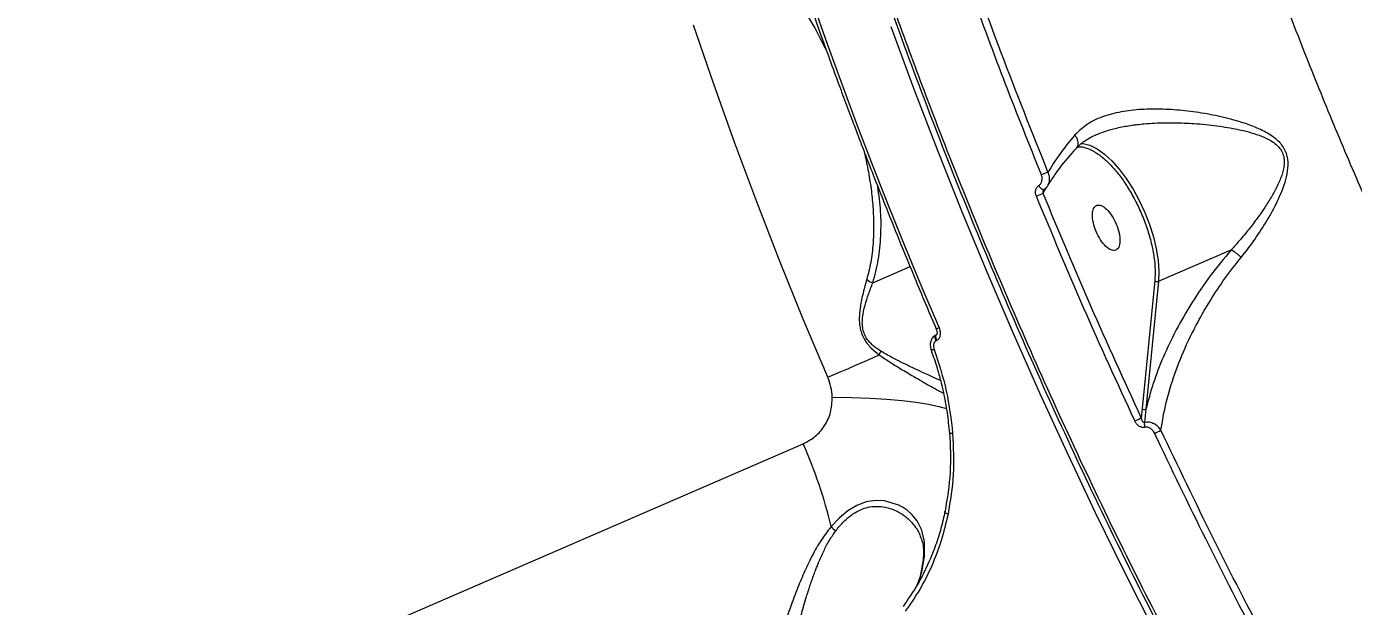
# Model space of a CAD drawing. Header units: millimetres. Extents: x -6332 to 8932, y -6739 to 7096.
# Drawn here: x -2599.8 to -2354.9, y -2198.6 to -2091.6 of the extents above; entities that cross this region are included whole.
import ezdxf

# ---------------------------------------------------------------- set-up
doc = ezdxf.new("R2010")
doc.units = ezdxf.units.MM
for name, color, linetype in [('DIKOM_ОБЪЕКТ', 7, 'Continuous'), ('DIKOM_РАЗМЕР_ЗОНА', 7, 'Continuous'), ('DIKOM_РАЗМЕР_ОБЪЕКТА', 7, 'Continuous')]:
    doc.layers.add(name, color=color, linetype=linetype)
doc.styles.add('style1', font='arial.ttf', dxfattribs={"width": 0.8})
doc.dimstyles.new('1-50', dxfattribs={"dimtxt": 300, "dimasz": 200, "dimexe": 100, "dimexo": 0, "dimgap": 100, "dimtad": 1, "dimtxsty": 'style1', "dimcen": 200, "dimclrd": 7, "dimclre": 7, "dimclrt": 7, "dimadec": 1, "dimazin": 2, "dimtfac": 1, "dimtmove": 0, "dimatfit": 2, "dimfxl": 0, "dimlwd": 25, "dimlwe": 18, "dimarcsym": 0})

# ---------------------------------------------------------------- blocks, each defined once
blk = doc.blocks.new('*D9')
at = {"layer": 'Defpoints', "color": 0, "transparency": 16777216}
for p in [(777.17, 5593.97), (-4228.73, -3389.78), (7301.72, -3389.78)]:
    blk.add_point(p, dxfattribs=at)
at = {"layer": 'DIKOM_РАЗМЕР_ОБЪЕКТА', "color": 7, "lineweight": 18, "transparency": 16777216}
for p, q in [((777.17, 5593.97), (7401.72, 5593.97)), ((-4228.73, -3389.78), (7401.72, -3389.78))]:
    blk.add_line(p, q, dxfattribs=at)
at = {"layer": 'DIKOM_РАЗМЕР_ОБЪЕКТА', "color": 7, "lineweight": 25, "transparency": 16777216}
blk.add_line((7301.72, 5393.97), (7301.72, -3189.78), dxfattribs=at)
at = {"layer": 'DIKOM_РАЗМЕР_ОБЪЕКТА', "color": 7, "transparency": 16777216}
for points in [[(7268.39, 5393.97), (7335.06, 5393.97), (7301.72, 5593.97)], [(7268.39, -3189.78), (7335.06, -3189.78), (7301.72, -3389.78)]]:
    blk.add_solid(points, dxfattribs=at)
at = {"layer": 'DIKOM_РАЗМЕР_ОБЪЕКТА', "color": 7, "transparency": 16777216, "insert": (7048.55, 1153.71), "char_height": 300, "attachment_point": 5, "rotation": 90, "style": 'style1'}
blk.add_mtext('9000', dxfattribs=at)
blk = doc.blocks.new('*D10')
at = {"layer": 'Defpoints', "color": 0, "transparency": 16777216}
for p in [(4034.78, 3636.59), (-4490.85, -1960.46), (4034.78, -5533.39)]:
    blk.add_point(p, dxfattribs=at)
at = {"layer": 'DIKOM_РАЗМЕР_ОБЪЕКТА', "color": 7, "lineweight": 18, "transparency": 16777216}
for p, q in [((4034.78, 3636.59), (4034.78, -5633.39)), ((-4490.85, -1960.46), (-4490.85, -5633.39))]:
    blk.add_line(p, q, dxfattribs=at)
at = {"layer": 'DIKOM_РАЗМЕР_ОБЪЕКТА', "color": 7, "lineweight": 25, "transparency": 16777216}
blk.add_line((-4290.85, -5533.39), (3834.78, -5533.39), dxfattribs=at)
at = {"layer": 'DIKOM_РАЗМЕР_ОБЪЕКТА', "color": 7, "transparency": 16777216}
for points in [[(-4290.85, -5500.05), (-4290.85, -5566.72), (-4490.85, -5533.39)], [(3834.78, -5500.05), (3834.78, -5566.72), (4034.78, -5533.39)]]:
    blk.add_solid(points, dxfattribs=at)
at = {"layer": 'DIKOM_РАЗМЕР_ОБЪЕКТА', "color": 7, "transparency": 16777216, "insert": (308.03, -5280.21), "char_height": 300, "attachment_point": 5, "style": 'style1'}
blk.add_mtext('8500', dxfattribs=at)
blk = doc.blocks.new('*D11')
at = {"layer": 'Defpoints', "color": 0, "transparency": 16777216}
for p in [(1114.35, 7096.35), (-4349.59, -4627.34), (8831.76, -4627.34)]:
    blk.add_point(p, dxfattribs=at)
at = {"layer": 'DIKOM_РАЗМЕР_ЗОНА', "color": 7, "lineweight": 18, "transparency": 16777216}
for p, q in [((1114.35, 7096.35), (8931.76, 7096.35)), ((-4349.59, -4627.34), (8931.76, -4627.34))]:
    blk.add_line(p, q, dxfattribs=at)
at = {"layer": 'DIKOM_РАЗМЕР_ЗОНА', "color": 7, "lineweight": 25, "transparency": 16777216}
blk.add_line((8831.76, 6896.35), (8831.76, -4427.34), dxfattribs=at)
at = {"layer": 'DIKOM_РАЗМЕР_ЗОНА', "color": 7, "transparency": 16777216}
for points in [[(8798.42, 6896.35), (8865.09, 6896.35), (8831.76, 7096.35)], [(8798.42, -4427.34), (8865.09, -4427.34), (8831.76, -4627.34)]]:
    blk.add_solid(points, dxfattribs=at)
at = {"layer": 'DIKOM_РАЗМЕР_ЗОНА', "color": 7, "transparency": 16777216, "insert": (8578.59, 1308.2), "char_height": 300, "attachment_point": 5, "rotation": 90, "style": 'style1'}
blk.add_mtext('11750', dxfattribs=at)
blk = doc.blocks.new('*D12')
at = {"layer": 'Defpoints', "color": 0, "transparency": 16777216}
for p in [(6134.38, 3354.85), (-6332, -2644.93), (6134.38, -6639)]:
    blk.add_point(p, dxfattribs=at)
at = {"layer": 'DIKOM_РАЗМЕР_ЗОНА', "color": 7, "lineweight": 18, "transparency": 16777216}
for p, q in [((6134.38, 3354.85), (6134.38, -6739)), ((-6332, -2644.93), (-6332, -6739))]:
    blk.add_line(p, q, dxfattribs=at)
at = {"layer": 'DIKOM_РАЗМЕР_ЗОНА', "color": 7, "lineweight": 25, "transparency": 16777216}
blk.add_line((-6132, -6639), (5934.38, -6639), dxfattribs=at)
at = {"layer": 'DIKOM_РАЗМЕР_ЗОНА', "color": 7, "transparency": 16777216}
for points in [[(-6132, -6605.67), (-6132, -6672.33), (-6332, -6639)], [(5934.38, -6605.67), (5934.38, -6672.33), (6134.38, -6639)]]:
    blk.add_solid(points, dxfattribs=at)
at = {"layer": 'DIKOM_РАЗМЕР_ЗОНА', "color": 7, "transparency": 16777216, "insert": (-98.81, -6385.83), "char_height": 300, "attachment_point": 5, "style": 'style1'}
blk.add_mtext('12500', dxfattribs=at)

msp = doc.modelspace()

# ---------------------------------------------------------------- linework, layer by layer
at = {"layer": 'DIKOM_ОБЪЕКТ', "color": 7, "linetype": 'Continuous', "lineweight": 15}
for p, q in [((-2390.843, -2138.642), (-2377.466, -2132.849)), ((-2443.574, -2138.9), (-2436.706, -2135.925)), ((-2391.536, -2138.514), (-2393.874, -2162.127)), ((-2390.843, -2138.642), (-2393.181, -2162.254)), ((-2431.9, -2149.609), (-2431.822, -2149.575)), ((-2431.817, -2148.488), (-2431.895, -2148.521)), ((-2393.874, -2162.127), (-2394.035, -2163.822)), ((-2393.181, -2162.254), (-2393.458, -2164.701)), ((-2745.279, -2293.706), (-2456.422, -2168.609))]:
    msp.add_line(p, q, dxfattribs=at)
at = {"layer": 'DIKOM_ОБЪЕКТ', "color": 7, "linetype": 'Continuous', "lineweight": 15, "flags": 128}
for points in [[(-2454.677, -2087.299), (-2452.002, -2094.832), (-2449.256, -2102.359), (-2446.441, -2109.877), (-2443.557, -2117.382), (-2440.606, -2124.873), (-2437.589, -2132.347), (-2434.507, -2139.801), (-2431.361, -2147.232)], [(-2451.895, -2156.347), (-2456.408, -2145.609), (-2460.773, -2134.822), (-2464.987, -2123.996), (-2469.044, -2113.141), (-2472.941, -2102.268), (-2476.674, -2091.387)], [(-2440.274, -2091.632), (-2436.077, -2102.994), (-2431.724, -2114.33), (-2427.217, -2125.632), (-2422.562, -2136.889), (-2417.762, -2148.093), (-2412.82, -2159.233), (-2407.742, -2170.3), (-2402.531, -2181.286), (-2397.191, -2192.181), (-2391.728, -2202.974)], [(-2405.084, -2113.183), (-2404.752, -2113.215), (-2403.515, -2113.542), (-2402.204, -2114.194), (-2400.847, -2115.158), (-2399.474, -2116.414), (-2398.115, -2117.934), (-2396.799, -2119.685), (-2395.554, -2121.63), (-2394.408, -2123.725), (-2393.386, -2125.925), (-2392.509, -2128.183), (-2391.797, -2130.45), (-2391.264, -2132.677), (-2390.924, -2134.815), (-2390.782, -2136.818), (-2390.843, -2138.642)], [(-2412.942, -2120.983), (-2412.81, -2121.186), (-2412.66, -2121.37), (-2412.503, -2121.524), (-2412.346, -2121.637), (-2412.2, -2121.705), (-2412.073, -2121.723), (-2411.972, -2121.69), (-2411.903, -2121.607)], [(-2431.9, -2149.609), (-2431.995, -2149.344), (-2432.05, -2149.088), (-2432.06, -2148.859), (-2432.026, -2148.677), (-2431.948, -2148.557), (-2431.884, -2148.518)], [(-2431.814, -2148.486), (-2431.871, -2148.522), (-2431.948, -2148.643), (-2431.983, -2148.826), (-2431.972, -2149.054), (-2431.917, -2149.311), (-2431.822, -2149.575)], [(-2451.895, -2156.347), (-2450.599, -2155.786), (-2449.33, -2155.235), (-2448.091, -2154.697), (-2446.884, -2154.172), (-2445.709, -2153.661), (-2444.57, -2153.164), (-2443.468, -2152.682), (-2442.405, -2152.217)], [(-2432.27, -2151.199), (-2432.422, -2151.252), (-2432.553, -2151.296), (-2432.661, -2151.331), (-2432.741, -2151.355), (-2432.791, -2151.368), (-2432.809, -2151.368), (-2432.809, -2151.368)], [(-2451.063, -2160.006), (-2447.516, -2160.054), (-2444.162, -2160.17), (-2441.035, -2160.354), (-2438.165, -2160.602), (-2435.581, -2160.912), (-2433.309, -2161.283), (-2431.37, -2161.711), (-2429.967, -2162.126)], [(-2428.848, -2166.739), (-2429.013, -2166.736), (-2429.158, -2166.724), (-2429.279, -2166.706), (-2429.371, -2166.682), (-2429.431, -2166.653), (-2429.457, -2166.618), (-2429.458, -2166.614)], [(-2434.033, -2189.372), (-2434.028, -2186.608), (-2434.569, -2184.459), (-2435.419, -2182.827), (-2436.367, -2181.66), (-2437.257, -2180.868), (-2437.979, -2180.369), (-2438.45, -2180.099), (-2438.573, -2180.035), (-2438.605, -2180.018), (-2438.613, -2180.014), (-2438.616, -2180.013), (-2438.617, -2180.013), (-2438.617, -2180.012), (-2438.617, -2180.012), (-2438.617, -2180.012), (-2438.617, -2180.012), (-2438.617, -2180.012), (-2438.617, -2180.012), (-2441.455, -2179.138), (-2443.082, -2179.08), (-2444.792, -2179.349), (-2446.528, -2179.989), (-2448.216, -2180.998), (-2449.811, -2182.329), (-2451.281, -2183.894)], [(-2429.7, -2181.582), (-2429.864, -2181.523), (-2430.009, -2181.457), (-2430.13, -2181.388), (-2430.222, -2181.317), (-2430.282, -2181.248), (-2430.307, -2181.181), (-2430.298, -2181.121), (-2430.253, -2181.068)]]:
    msp.add_lwpolyline(points, dxfattribs=at)
at = {"layer": 'DIKOM_ОБЪЕКТ', "color": 7, "linetype": 'Continuous', "lineweight": 15}
for centre, radius, start, end in [((-2406.337, -2132.953), 15.261, 108.80444, 113.69603), ((-2406.645, -2138.274), 16.771, 109.17617, 113.74562), ((-2442.752, -2136.102), 2.916, 228.09154, 253.6206), ((-2427.254, -2157.188), 10.769, 112.41721, 115.4091), ((-2439.106, -2153.236), 3.453, 150.32388, 162.83317), ((-2393.431, -2161.664), 0.641, 226.21632, 292.88264), ((-2399.872, -2153.421), 11.927, 292.88031, 299.30079), ((-2391.564, -2164.949), 1.911, 172.55, 199.30018), ((-2395.868, -2156.566), 10.998, 292.92544, 299.71952), ((-2535.627, -2203.757), 86.654, 13.25098, 23.92963), ((-2445.371, -2178.459), 8.029, 222.60335, 230.90431), ((-2433.189, -2190.096), 1.112, 139.35112, 172.19537)]:
    msp.add_arc(centre, radius, start, end, dxfattribs=at)
for points, knots in [([(-2479.563, -1936.212), (-2479.267, -1938.127), (-2478.711, -1941.725), (-2477.872, -1946.804), (-2477.12, -1951.188), (-2476.466, -1954.864), (-2475.9, -1957.963), (-2474.741, -1964.169), (-2472.918, -1973.371), (-2470.249, -1985.74), (-2466.717, -2000.939), (-2461.995, -2019.452), (-2455.978, -2040.649), (-2449.565, -2061.285), (-2442.834, -2081.29), (-2435.6, -2101.272), (-2427.885, -2121.166), (-2419.707, -2140.927), (-2411.088, -2160.511), (-2402.045, -2179.868), (-2392.598, -2198.961), (-2382.777, -2217.726), (-2372.608, -2236.111), (-2362.128, -2254.057), (-2351.353, -2271.53), (-2340.313, -2288.486), (-2329.031, -2304.888), (-2317.535, -2320.694), (-2305.86, -2335.855), (-2294.04, -2350.326), (-2282.11, -2364.066), (-2270.094, -2377.052), (-2258.022, -2389.244), (-2245.916, -2400.625), (-2233.815, -2411.153), (-2221.752, -2420.8), (-2209.767, -2429.539), (-2197.884, -2437.344), (-2186.131, -2444.205), (-2174.535, -2450.103), (-2163.122, -2455.02), (-2151.927, -2458.945), (-2141.226, -2461.797), (-2131.031, -2463.647), (-2121.337, -2464.568), (-2113.686, -2464.591), (-2107.939, -2464.21), (-2104.082, -2463.784), (-2101.138, -2463.331), (-2098.925, -2462.925), (-2097.163, -2462.568), (-2094.972, -2462.069), (-2092.341, -2461.386), (-2089.577, -2460.577), (-2087.719, -2459.923), (-2086.86, -2459.619)], [0, 0, 0, 0, 0.0074882, 0.0140652, 0.0197222, 0.0244442, 0.0282356, 0.0316329, 0.0482403, 0.0633034, 0.0783673, 0.1052638, 0.1321598, 0.1566132, 0.1811119, 0.205585, 0.2300364, 0.2544886, 0.2789398, 0.303391, 0.3278498, 0.3523595, 0.3768158, 0.401268, 0.4257194, 0.4501715, 0.4746244, 0.4991041, 0.5235995, 0.5480531, 0.5725065, 0.5969613, 0.6214155, 0.6458734, 0.6703836, 0.6948535, 0.7193114, 0.7437693, 0.7682288, 0.7926891, 0.817164, 0.8416817, 0.8661483, 0.8889833, 0.9118196, 0.934657, 0.9447066, 0.9546912, 0.9638668, 0.9673555, 0.9718884, 0.9776536, 0.9846583, 0.9928988, 1, 1, 1, 1]), ([(-2085.655, -2459.26), (-2088.967, -2460.348), (-2095.563, -2462.515), (-2106.041, -2464.18), (-2116.841, -2464.697), (-2127.966, -2463.98), (-2139.359, -2462.091), (-2150.981, -2459.059), (-2162.788, -2454.926), (-2174.739, -2449.727), (-2186.796, -2443.51), (-2198.918, -2436.318), (-2211.067, -2428.197), (-2223.209, -2419.199), (-2235.308, -2409.368), (-2247.332, -2398.756), (-2259.248, -2387.415), (-2271.029, -2375.396), (-2282.643, -2362.747), (-2294.069, -2349.523), (-2305.277, -2335.771), (-2314.324, -2324.04), (-2321.292, -2314.639), (-2326.269, -2307.759), (-2331.183, -2300.8), (-2336.03, -2293.767), (-2340.812, -2286.666), (-2345.525, -2279.501), (-2351.443, -2270.29), (-2358.494, -2258.961), (-2366.573, -2245.426), (-2375.329, -2230.141), (-2384.65, -2213.063), (-2394.401, -2194.174), (-2403.642, -2175.238), (-2412.368, -2156.314), (-2419.977, -2138.826), (-2426.602, -2122.78), (-2432.363, -2108.145), (-2437.859, -2093.476), (-2443.083, -2078.795), (-2448.028, -2064.122), (-2452.689, -2049.479), (-2457.642, -2032.943), (-2462.729, -2014.566), (-2467.765, -1994.44), (-2472.189, -1974.565), (-2476.046, -1954.96), (-2478.097, -1942.176), (-2479.122, -1935.79)], [0, 0, 0, 0, 0.0271357, 0.0540497, 0.0807421, 0.1072129, 0.133462, 0.1594894, 0.1852952, 0.2108794, 0.2362418, 0.2613826, 0.286302, 0.3109992, 0.3354753, 0.3597296, 0.383762, 0.4075724, 0.4311621, 0.454529, 0.4776753, 0.5005994, 0.5112385, 0.521823, 0.5323524, 0.5428277, 0.5532485, 0.5636141, 0.5739263, 0.592688, 0.6112661, 0.6296613, 0.6544485, 0.6788948, 0.7029997, 0.7267635, 0.7501872, 0.7681702, 0.7861322, 0.8040722, 0.8219919, 0.83989, 0.8577659, 0.8756211, 0.9005808, 0.9254984, 0.950374, 0.9752076, 1, 1, 1, 1]), ([(-2400.646, -1978.795), (-2399.438, -1983.949), (-2397.019, -1994.275), (-2392.902, -2009.924), (-2388.426, -2025.687), (-2383.56, -2041.544), (-2378.649, -2056.464), (-2373.765, -2070.437), (-2368.97, -2083.466), (-2363.912, -2096.548), (-2358.593, -2109.666), (-2353.014, -2122.799), (-2347.277, -2135.705), (-2341.394, -2148.379), (-2335.375, -2160.816), (-2329.117, -2173.226), (-2322.624, -2185.589), (-2315.898, -2197.881), (-2309.387, -2209.306), (-2303.134, -2219.88), (-2297.175, -2229.623), (-2291.069, -2239.276), (-2284.819, -2248.824), (-2278.429, -2258.253), (-2271.904, -2267.547), (-2263.89, -2278.559), (-2254.299, -2291.112), (-2243.061, -2304.943), (-2231.545, -2318.22), (-2221.492, -2329.035), (-2212.995, -2337.66), (-2206.114, -2344.339), (-2199.177, -2350.764), (-2192.19, -2356.921), (-2185.162, -2362.795), (-2178.1, -2368.375), (-2170.269, -2374.201), (-2161.684, -2380.117), (-2152.374, -2385.944), (-2143.094, -2391.15), (-2133.863, -2395.71), (-2124.044, -2399.877), (-2113.699, -2403.442), (-2102.926, -2406.137), (-2092.38, -2407.816), (-2085.629, -2407.984), (-2082.245, -2408.069)], [0, 0, 0, 0, 0.0247177, 0.0495152, 0.0743911, 0.0993454, 0.1243775, 0.1447744, 0.1653298, 0.1860432, 0.2069154, 0.2279455, 0.2491336, 0.2694023, 0.2898713, 0.3105397, 0.3314089, 0.3524788, 0.373748, 0.3911655, 0.4087378, 0.4264654, 0.4443484, 0.4623873, 0.4805816, 0.4989317, 0.5286787, 0.5588428, 0.5894223, 0.6204182, 0.6383184, 0.6563541, 0.6745262, 0.6928343, 0.7112778, 0.7298577, 0.7485742, 0.7733223, 0.7982561, 0.8233761, 0.8486819, 0.8741736, 0.905376, 0.9367479, 0.968289, 1, 1, 1, 1]), ([(-2412.47, -2118.979), (-2414.697, -2113.405), (-2419.133, -2102.3), (-2425.33, -2085.621), (-2431.184, -2069.051), (-2434.772, -2058.05), (-2436.558, -2052.573)], [0, 0, 0, 0, 0.2531115, 0.5041601, 0.7531211, 1, 1, 1, 1]), ([(-2411.256, -2118.507), (-2414.168, -2111.174), (-2419.987, -2096.519), (-2428.017, -2074.385), (-2432.866, -2059.629), (-2435.293, -2052.245)], [0, 0, 0, 0, 0.3335056, 0.66648, 1, 1, 1, 1]), ([(-2458.222, -2085.576), (-2456.979, -2087.472), (-2454.713, -2090.929), (-2452.92, -2094.516), (-2452.11, -2096.135)], [0, 0, 0, 0, 0.5484534, 1, 1, 1, 1]), ([(-2455.157, -2087.583), (-2454.491, -2089.473), (-2453.23, -2093.051), (-2451.403, -2098.111), (-2449.77, -2102.562), (-2448.339, -2106.404), (-2447.12, -2109.639), (-2446.082, -2112.365), (-2444.914, -2115.41), (-2443.377, -2119.369), (-2441.261, -2124.737), (-2438.629, -2131.281), (-2435.461, -2138.992), (-2433.119, -2144.503), (-2431.865, -2147.454)], [0, 0, 0, 0, 0.0941656, 0.1782544, 0.2522632, 0.3161969, 0.3700571, 0.4138309, 0.4524777, 0.5223073, 0.6119807, 0.7214825, 0.850826, 1, 1, 1, 1]), ([(-2375.587, -2134.218), (-2374.744, -2133.137), (-2373.062, -2130.977), (-2370.805, -2127.481), (-2368.8, -2123.812), (-2367.463, -2120.549), (-2366.886, -2117.755), (-2366.948, -2115.915), (-2367.426, -2114.523), (-2368.185, -2113.264), (-2369.706, -2111.855), (-2371.999, -2110.592), (-2374.622, -2109.566), (-2377.741, -2108.628), (-2381.365, -2107.817), (-2385.462, -2107.194), (-2389.536, -2106.857), (-2393.521, -2106.846), (-2397.349, -2107.218), (-2400.874, -2108.076), (-2404.013, -2109.456), (-2405.532, -2110.91), (-2406.294, -2111.64)], [0, 0, 0, 0, 0.0620965, 0.1240124, 0.1863214, 0.2496258, 0.2816964, 0.3143328, 0.3307537, 0.3472536, 0.3798457, 0.4226841, 0.4648311, 0.5065174, 0.5689065, 0.6311487, 0.6927025, 0.7543782, 0.8157263, 0.8770132, 0.9383155, 1, 1, 1, 1]), ([(-2402.455, -2111.629), (-2401.926, -2111.414), (-2400.688, -2110.909), (-2398.552, -2110.328), (-2396.084, -2109.859), (-2393.746, -2109.584), (-2391.558, -2109.437), (-2389.612, -2109.376), (-2387.605, -2109.381), (-2385.685, -2109.445), (-2383.655, -2109.57), (-2381.652, -2109.755), (-2379.586, -2110.01), (-2377.61, -2110.324), (-2375.653, -2110.712), (-2373.718, -2111.202), (-2371.821, -2111.831), (-2370.284, -2112.55), (-2369.186, -2113.325), (-2368.468, -2114.044), (-2367.94, -2114.898), (-2367.668, -2115.867), (-2367.629, -2116.881), (-2367.768, -2117.88), (-2368.032, -2118.867), (-2368.383, -2119.832), (-2368.816, -2120.825), (-2369.321, -2121.833), (-2369.878, -2122.835), (-2370.465, -2123.814), (-2371.066, -2124.759), (-2371.708, -2125.714), (-2372.346, -2126.621), (-2373.134, -2127.694), (-2373.944, -2128.748), (-2374.866, -2129.892), (-2375.728, -2130.918), (-2376.607, -2131.923), (-2377.182, -2132.549), (-2377.457, -2132.848)], [0, 0, 0, 0, 0.0339246, 0.0793123, 0.1252216, 0.1720069, 0.2054699, 0.2410197, 0.2738685, 0.3097057, 0.3403887, 0.3787985, 0.4133134, 0.4477214, 0.4820952, 0.5165337, 0.551236, 0.5859619, 0.6044632, 0.6207813, 0.6382718, 0.6556647, 0.6719585, 0.6904021, 0.7076902, 0.7248893, 0.7436839, 0.7638966, 0.7833224, 0.8030803, 0.8229625, 0.8411895, 0.8624837, 0.8801926, 0.9098071, 0.9309855, 0.9559461, 0.9789545, 1, 1, 1, 1]), ([(-2406.294, -2111.64), (-2407.278, -2112.836), (-2409.249, -2115.232), (-2410.587, -2117.415), (-2411.256, -2118.507)], [0, 0, 0, 0, 0.4994467, 1, 1, 1, 1]), ([(-2406.033, -2114.034), (-2405.93, -2113.921), (-2405.739, -2113.711), (-2405.672, -2113.239), (-2405.725, -2112.734), (-2405.925, -2112.176), (-2406.171, -2111.818), (-2406.294, -2111.64)], [0, 0, 0, 0, 0.2115162, 0.3932132, 0.5905444, 0.7957793, 1, 1, 1, 1]), ([(-2405.983, -2114.079), (-2405.532, -2113.625), (-2404.563, -2112.65), (-2403.142, -2111.963), (-2402.383, -2111.595)], [0, 0, 0, 0, 0.4657072, 1, 1, 1, 1]), ([(-2445.228, -2114.588), (-2445.211, -2114.65), (-2444.911, -2115.787), (-2444.447, -2118.126), (-2443.884, -2121.497), (-2443.526, -2124.977), (-2443.388, -2128.336), (-2443.509, -2131.768), (-2443.883, -2135.071), (-2444.435, -2137.238), (-2444.699, -2138.272)], [0, 0, 0, 0, 0.0078582, 0.1426692, 0.2924124, 0.4292467, 0.5777496, 0.713871, 0.863447, 1, 1, 1, 1]), ([(-2411.343, -2121.075), (-2410.631, -2119.963), (-2409.205, -2117.737), (-2407.035, -2115.246), (-2405.948, -2113.999)], [0, 0, 0, 0, 0.4994057, 1, 1, 1, 1]), ([(-2405.73, -2113.853), (-2405.677, -2113.842), (-2405.202, -2113.742), (-2404.139, -2114.015), (-2402.594, -2114.709), (-2400.989, -2115.887), (-2399.425, -2117.409), (-2397.931, -2119.215), (-2396.509, -2121.287), (-2395.166, -2123.634), (-2393.947, -2126.217), (-2392.922, -2128.924), (-2392.145, -2131.628), (-2391.655, -2134.191), (-2391.43, -2136.53), (-2391.501, -2137.863), (-2391.536, -2138.514)], [0, 0, 0, 0, 0.0098779, 0.088843, 0.167811, 0.2454855, 0.3207269, 0.392563, 0.4644057, 0.5396503, 0.6173249, 0.6962834, 0.7752531, 0.8529247, 0.9281645, 1, 1, 1, 1]), ([(-2412.942, -2120.983), (-2412.808, -2120.868), (-2412.54, -2120.639), (-2412.34, -2120.109), (-2412.298, -2119.533), (-2412.413, -2119.164), (-2412.47, -2118.979)], [0, 0, 0, 0, 0.2495695, 0.4997562, 0.7494638, 1, 1, 1, 1]), ([(-2411.31, -2121.017), (-2411.186, -2120.764), (-2410.939, -2120.261), (-2410.927, -2119.353), (-2411.147, -2118.789), (-2411.256, -2118.507)], [0, 0, 0, 0, 0.3373256, 0.669488, 1, 1, 1, 1]), ([(-2443.574, -2138.9), (-2443.197, -2137.502), (-2442.434, -2134.677), (-2442.05, -2130.244), (-2442.027, -2125.726), (-2442.451, -2122.686), (-2442.663, -2121.165)], [0, 0, 0, 0, 0.2452028, 0.4957474, 0.7478587, 1, 1, 1, 1]), ([(-2413.398, -2122.923), (-2413.455, -2122.744), (-2413.567, -2122.387), (-2413.528, -2121.829), (-2413.333, -2121.316), (-2413.072, -2121.094), (-2412.942, -2120.983)], [0, 0, 0, 0, 0.2503415, 0.5001529, 0.7503553, 1, 1, 1, 1]), ([(-2395.235, -2164.41), (-2398.403, -2157.509), (-2404.7, -2143.791), (-2410.511, -2129.851), (-2413.398, -2122.923)], [0, 0, 0, 0, 0.5030259, 1, 1, 1, 1]), ([(-2412.154, -2122.434), (-2412.161, -2122.354), (-2412.174, -2122.199), (-2412.141, -2121.97), (-2412.076, -2121.836), (-2412.047, -2121.778)], [0, 0, 0, 0, 0.3746781, 0.7285728, 1, 1, 1, 1]), ([(-2412.154, -2122.434), (-2412.133, -2122.395), (-2411.928, -2122.016), (-2411.722, -2121.64), (-2411.537, -2121.303)], [0, 0, 0, 0, 0.1023918, 1, 1, 1, 1]), ([(-2394.035, -2163.822), (-2397.176, -2156.98), (-2403.458, -2143.294), (-2409.255, -2129.387), (-2412.154, -2122.434)], [0, 0, 0, 0, 0.4999983, 1, 1, 1, 1]), ([(-2412.052, -2121.778), (-2412.039, -2121.76), (-2412.013, -2121.723), (-2412.008, -2121.713), (-2412.006, -2121.708)], [0, 0, 0, 0, 0.4758848, 1, 1, 1, 1]), ([(-2412.006, -2121.708), (-2411.861, -2121.605), (-2411.578, -2121.402), (-2411.38, -2121.115), (-2411.283, -2120.975)], [0, 0, 0, 0, 0.5086018, 1, 1, 1, 1]), ([(-2398.762, -2132.911), (-2399.03, -2132.939), (-2399.566, -2132.997), (-2400.584, -2132.269), (-2401.573, -2131.054), (-2402.404, -2129.478), (-2402.948, -2127.794), (-2403.116, -2126.27), (-2402.907, -2125.081), (-2402.476, -2124.774), (-2402.261, -2124.62)], [0, 0, 0, 0, 0.1249982, 0.2499946, 0.3749813, 0.4999865, 0.6250022, 0.7500061, 0.8749888, 1, 1, 1, 1]), ([(-2402.261, -2124.62), (-2401.994, -2124.592), (-2401.458, -2124.536), (-2400.44, -2125.263), (-2399.451, -2126.478), (-2398.619, -2128.054), (-2398.076, -2129.737), (-2397.908, -2131.261), (-2398.117, -2132.452), (-2398.547, -2132.758), (-2398.762, -2132.911)], [0, 0, 0, 0, 0.1250043, 0.2500072, 0.3749979, 0.5000073, 0.6250258, 0.749976, 0.8750057, 1, 1, 1, 1]), ([(-2377.466, -2132.849), (-2378.778, -2134.435), (-2381.411, -2137.621), (-2384.764, -2142.595), (-2387.657, -2147.603), (-2390.031, -2152.59), (-2391.932, -2157.506), (-2392.766, -2160.674), (-2393.181, -2162.254)], [0, 0, 0, 0, 0.1660424, 0.3333789, 0.5007493, 0.6669173, 0.8337662, 1, 1, 1, 1]), ([(-2377.457, -2132.848), (-2377.457, -2132.847), (-2377.458, -2132.847), (-2377.461, -2132.847), (-2377.464, -2132.848), (-2377.466, -2132.849)], [0, 0, 0, 0, 0.2195223, 0.4439856, 1, 1, 1, 1]), ([(-2375.587, -2134.218), (-2375.752, -2134.074), (-2376.089, -2133.781), (-2376.602, -2133.385), (-2377.081, -2133.054), (-2377.333, -2132.916), (-2377.457, -2132.848)], [0, 0, 0, 0, 0.2454441, 0.4999326, 0.7544086, 1, 1, 1, 1]), ([(-2390.416, -2166.117), (-2390.129, -2164.418), (-2389.559, -2161.035), (-2387.935, -2155.721), (-2385.94, -2150.762), (-2383.688, -2146.219), (-2381.328, -2142.148), (-2378.665, -2138.118), (-2376.615, -2135.521), (-2375.587, -2134.218)], [0, 0, 0, 0, 0.1674646, 0.3335838, 0.5002196, 0.6258478, 0.7503808, 0.8748332, 1, 1, 1, 1]), ([(-2444.699, -2138.272), (-2444.863, -2138.842), (-2445.176, -2139.932), (-2445.613, -2141.714), (-2445.954, -2143.503), (-2446.102, -2145.126), (-2446.062, -2146.409), (-2445.91, -2147.435), (-2445.612, -2148.43), (-2445.158, -2149.367), (-2444.569, -2150.218), (-2443.669, -2151.224), (-2442.907, -2151.823), (-2442.405, -2152.217)], [0, 0, 0, 0, 0.1304182, 0.2498042, 0.3846499, 0.4985714, 0.5640493, 0.6239048, 0.6868209, 0.7491207, 0.8092802, 0.8746269, 1, 1, 1, 1]), ([(-2442.106, -2151.526), (-2442.353, -2151.369), (-2442.847, -2151.054), (-2443.574, -2150.483), (-2444.244, -2149.826), (-2444.821, -2149.047), (-2445.169, -2148.315), (-2445.359, -2147.683), (-2445.483, -2147.057), (-2445.538, -2146.253), (-2445.454, -2144.83), (-2445.054, -2143.046), (-2444.364, -2140.921), (-2443.848, -2139.601), (-2443.574, -2138.9)], [0, 0, 0, 0, 0.0628126, 0.1255051, 0.1916108, 0.2509544, 0.3131256, 0.3445627, 0.3769351, 0.4357208, 0.5021067, 0.6648075, 0.8221153, 1, 1, 1, 1]), ([(-2391.536, -2138.514), (-2391.493, -2138.551), (-2391.407, -2138.626), (-2391.219, -2138.687), (-2391.018, -2138.698), (-2390.901, -2138.661), (-2390.843, -2138.642)], [0, 0, 0, 0, 0.2500911, 0.5001305, 0.7500896, 1, 1, 1, 1]), ([(-2431.866, -2147.455), (-2431.823, -2147.596), (-2431.74, -2147.862), (-2431.717, -2148.2), (-2431.751, -2148.394), (-2431.778, -2148.464), (-2431.798, -2148.478), (-2431.806, -2148.483)], [0, 0, 0, 0, 0.347187, 0.655098, 0.8844375, 0.9562137, 1, 1, 1, 1]), ([(-2431.361, -2147.232), (-2431.286, -2147.447), (-2431.135, -2147.877), (-2431.125, -2148.451), (-2431.219, -2148.881), (-2431.355, -2149.174), (-2431.551, -2149.424), (-2431.732, -2149.525), (-2431.822, -2149.575)], [0, 0, 0, 0, 0.2492529, 0.4983385, 0.6273392, 0.7491656, 0.874521, 1, 1, 1, 1]), ([(-2431.966, -2148.566), (-2432.068, -2148.62), (-2432.293, -2148.739), (-2432.645, -2149.114), (-2432.935, -2149.71), (-2433.032, -2150.533), (-2432.886, -2151.078), (-2432.809, -2151.368)], [0, 0, 0, 0, 0.1089249, 0.2415956, 0.4801334, 0.7239324, 1, 1, 1, 1]), ([(-2431.9, -2149.609), (-2431.96, -2149.642), (-2432.083, -2149.71), (-2432.265, -2149.936), (-2432.387, -2150.292), (-2432.399, -2150.754), (-2432.313, -2151.051), (-2432.27, -2151.199)], [0, 0, 0, 0, 0.1228299, 0.2511782, 0.5009489, 0.7504997, 1, 1, 1, 1]), ([(-2442.405, -2152.217), (-2441.511, -2152.821), (-2439.728, -2154.026), (-2437.214, -2155.504), (-2434.56, -2157.054), (-2432.195, -2158.424), (-2431.014, -2159.037), (-2430.542, -2159.282)], [0, 0, 0, 0, 0.1834571, 0.3659861, 0.5478687, 0.8193366, 1, 1, 1, 1]), ([(-2431.087, -2156.939), (-2431.223, -2156.881), (-2431.626, -2156.711), (-2432.394, -2156.373), (-2433.409, -2155.913), (-2434.703, -2155.315), (-2436.281, -2154.574), (-2438.133, -2153.673), (-2440.083, -2152.699), (-2441.431, -2151.918), (-2442.106, -2151.526)], [0, 0, 0, 0, 0.0488303, 0.1455382, 0.2510214, 0.3652489, 0.5237002, 0.6827124, 0.8411328, 1, 1, 1, 1]), ([(-2432.809, -2151.368), (-2432.456, -2152.385), (-2431.847, -2154.142), (-2431.207, -2156.429), (-2430.735, -2158.332), (-2430.288, -2160.415), (-2429.793, -2163.224), (-2429.579, -2165.387), (-2429.458, -2166.614)], [0, 0, 0, 0, 0.204822, 0.3537813, 0.4527169, 0.5795636, 0.7615814, 1, 1, 1, 1]), ([(-2432.27, -2151.199), (-2431.436, -2153.75), (-2429.766, -2158.851), (-2429.154, -2164.11), (-2428.848, -2166.739)], [0, 0, 0, 0, 0.5000079, 1, 1, 1, 1]), ([(-2451.063, -2160.006), (-2451.116, -2159.382), (-2451.223, -2158.131), (-2451.67, -2156.943), (-2451.895, -2156.347)], [0, 0, 0, 0, 0.4987763, 1, 1, 1, 1]), ([(-2456.422, -2168.609), (-2455.657, -2168.198), (-2454.126, -2167.375), (-2452.398, -2165.336), (-2451.215, -2162.846), (-2451.114, -2160.954), (-2451.063, -2160.006)], [0, 0, 0, 0, 0.249749, 0.4995894, 0.7492742, 1, 1, 1, 1]), ([(-2393.367, -2165.581), (-2393.458, -2165.597), (-2393.643, -2165.631), (-2394.026, -2165.578), (-2394.483, -2165.365), (-2394.937, -2164.945), (-2395.136, -2164.588), (-2395.235, -2164.41)], [0, 0, 0, 0, 0.1240769, 0.2515412, 0.5010747, 0.7509189, 1, 1, 1, 1]), ([(-2393.458, -2164.701), (-2393.49, -2164.701), (-2393.557, -2164.699), (-2393.686, -2164.618), (-2393.893, -2164.352), (-2393.976, -2164.041), (-2394.035, -2163.822)], [0, 0, 0, 0, 0.0857977, 0.1849006, 0.4256408, 1, 1, 1, 1]), ([(-2390.416, -2166.117), (-2390.583, -2165.886), (-2390.922, -2165.418), (-2391.679, -2164.893), (-2392.412, -2164.653), (-2393.021, -2164.614), (-2393.312, -2164.672), (-2393.458, -2164.701)], [0, 0, 0, 0, 0.2369571, 0.4809546, 0.7350115, 0.8666696, 1, 1, 1, 1]), ([(-2429.404, -2166.544), (-2429.29, -2169.013), (-2429.063, -2173.952), (-2429.857, -2178.696), (-2430.253, -2181.068)], [0, 0, 0, 0, 0.5000054, 1, 1, 1, 1]), ([(-2428.848, -2166.739), (-2428.729, -2169.263), (-2428.493, -2174.309), (-2429.298, -2179.158), (-2429.7, -2181.582)], [0, 0, 0, 0, 0.5000318, 1, 1, 1, 1]), ([(-2391.584, -2166.695), (-2391.678, -2166.524), (-2391.868, -2166.184), (-2392.301, -2165.782), (-2392.738, -2165.58), (-2393.104, -2165.532), (-2393.28, -2165.565), (-2393.367, -2165.581)], [0, 0, 0, 0, 0.2489241, 0.4987713, 0.7484169, 0.8752754, 1, 1, 1, 1]), ([(-2350.592, -2244.149), (-2354.299, -2237.793), (-2361.658, -2225.174), (-2372.16, -2205.785), (-2382.18, -2186.347), (-2388.465, -2173.213), (-2391.584, -2166.695)], [0, 0, 0, 0, 0.2555205, 0.5073526, 0.7555159, 1, 1, 1, 1]), ([(-2349.515, -2243.397), (-2353.139, -2237.185), (-2360.378, -2224.779), (-2370.783, -2205.594), (-2380.861, -2186.075), (-2387.228, -2172.776), (-2390.416, -2166.117)], [0, 0, 0, 0, 0.2503462, 0.4999933, 0.7496457, 1, 1, 1, 1]), ([(-2450.434, -2184.69), (-2449.949, -2184.086), (-2448.976, -2182.877), (-2447.822, -2181.995), (-2447.244, -2181.554)], [0, 0, 0, 0, 0.4991515, 1, 1, 1, 1]), ([(-2447.244, -2181.554), (-2446.791, -2181.281), (-2445.882, -2180.734), (-2444.473, -2180.294), (-2443.061, -2180.118), (-2441.705, -2180.205), (-2440.42, -2180.501), (-2439.399, -2180.908), (-2438.573, -2181.346), (-2437.894, -2181.786), (-2437.171, -2182.354), (-2436.406, -2183.092), (-2435.727, -2183.958), (-2435.263, -2184.651), (-2435.09, -2185.034), (-2435.052, -2185.119)], [0, 0, 0, 0, 0.0899819, 0.1805381, 0.267439, 0.3616263, 0.4518689, 0.5417648, 0.5975754, 0.6578278, 0.7225466, 0.8060433, 0.9020941, 0.9785407, 1, 1, 1, 1]), ([(-2430.253, -2181.068), (-2430.49, -2182.117), (-2430.971, -2184.241), (-2431.968, -2187.36), (-2433.358, -2190.853), (-2435.281, -2194.704), (-2437.079, -2197.298), (-2438.002, -2198.629)], [0, 0, 0, 0, 0.1628073, 0.3298982, 0.5013761, 0.7439977, 1, 1, 1, 1]), ([(-2429.7, -2181.582), (-2430.086, -2183.225), (-2430.858, -2186.51), (-2432.646, -2191.15), (-2434.83, -2195.547), (-2436.666, -2198.194), (-2437.584, -2199.517)], [0, 0, 0, 0, 0.2507096, 0.5013158, 0.7506825, 1, 1, 1, 1]), ([(-2451.281, -2183.894), (-2451.983, -2184.804), (-2453.386, -2186.621), (-2455.042, -2189.715), (-2456.512, -2192.869), (-2457.803, -2196.044), (-2458.949, -2199.177), (-2459.926, -2202.178), (-2460.732, -2205.006), (-2461.046, -2206.615), (-2461.203, -2207.42)], [0, 0, 0, 0, 0.1255243, 0.2508043, 0.3751294, 0.500345, 0.625272, 0.7505396, 0.8751668, 1, 1, 1, 1]), ([(-2458.445, -2208.03), (-2458.372, -2207.508), (-2458.227, -2206.46), (-2457.882, -2204.693), (-2457.499, -2202.992), (-2457.096, -2201.361), (-2456.708, -2199.898), (-2456.275, -2198.356), (-2455.923, -2197.178), (-2455.652, -2196.302), (-2455.486, -2195.781), (-2455.249, -2195.044), (-2455.025, -2194.377), (-2454.851, -2193.874), (-2454.711, -2193.47), (-2454.498, -2192.873), (-2454.192, -2192.047), (-2453.888, -2191.261), (-2453.4, -2190.05), (-2452.69, -2188.453), (-2451.671, -2186.459), (-2450.85, -2185.284), (-2450.434, -2184.69)], [0, 0, 0, 0, 0.0822759, 0.1650695, 0.2495129, 0.3099325, 0.3747826, 0.433078, 0.4996544, 0.5177923, 0.5386892, 0.5624379, 0.6062617, 0.6187129, 0.6225945, 0.6547043, 0.6901889, 0.721723, 0.7492834, 0.8366095, 0.9173735, 1, 1, 1, 1]), ([(-2435.039, -2185.11), (-2434.736, -2185.856), (-2434.125, -2187.358), (-2434.236, -2189.084), (-2434.292, -2189.954)], [0, 0, 0, 0, 0.496166, 1, 1, 1, 1]), ([(-2434.292, -2189.954), (-2434.433, -2190.923), (-2434.693, -2192.71), (-2435.197, -2194.085), (-2435.428, -2194.714)], [0, 0, 0, 0, 0.5425442, 1, 1, 1, 1]), ([(-2435.242, -2194.39), (-2434.993, -2193.704), (-2434.451, -2192.213), (-2434.179, -2190.368), (-2434.033, -2189.372)], [0, 0, 0, 0, 0.4602011, 1, 1, 1, 1])]:
    msp.add_open_spline(points, degree=3, knots=knots, dxfattribs=at)

# ---------------------------------------------------------------- dimensions: what is measured, and where the dimension line sits
at = {"layer": 'DIKOM_РАЗМЕР_ЗОНА'}
dim = msp.add_linear_dim(base=(8831.757, -4627.344), p1=(1114.346, 7096.351), p2=(-4349.589, -4627.344), angle=90, text='11750', dimstyle='1-50', dxfattribs=at)
dim.commit()
dim.dimension.update_dxf_attribs({"geometry": '*D11', "text_midpoint": (8831.757, 1308.196), "dimtype": 160})
dim = msp.add_linear_dim(base=(6134.379, -6639), p1=(-6332, -2644.933), p2=(6134.379, 3354.853), text='12500', dimstyle='1-50', dxfattribs=at)
dim.commit()
dim.dimension.update_dxf_attribs({"geometry": '*D12', "text_midpoint": (-98.81, -6639), "dimtype": 160})
at = {"layer": 'DIKOM_РАЗМЕР_ОБЪЕКТА'}
dim = msp.add_linear_dim(base=(7301.722, -3389.779), p1=(777.17, 5593.968), p2=(-4228.728, -3389.779), angle=90, text='9000', dimstyle='1-50', dxfattribs=at)
dim.commit()
dim.dimension.update_dxf_attribs({"geometry": '*D9', "text_midpoint": (7301.722, 1153.714), "dimtype": 160})
dim = msp.add_linear_dim(base=(4034.777, -5533.386), p1=(-4490.848, -1960.464), p2=(4034.777, 3636.587), text='8500', dimstyle='1-50', dxfattribs=at)
dim.commit()
dim.dimension.update_dxf_attribs({"geometry": '*D10', "text_midpoint": (308.034, -5533.386), "dimtype": 160})

doc.saveas('drawing.dxf')
